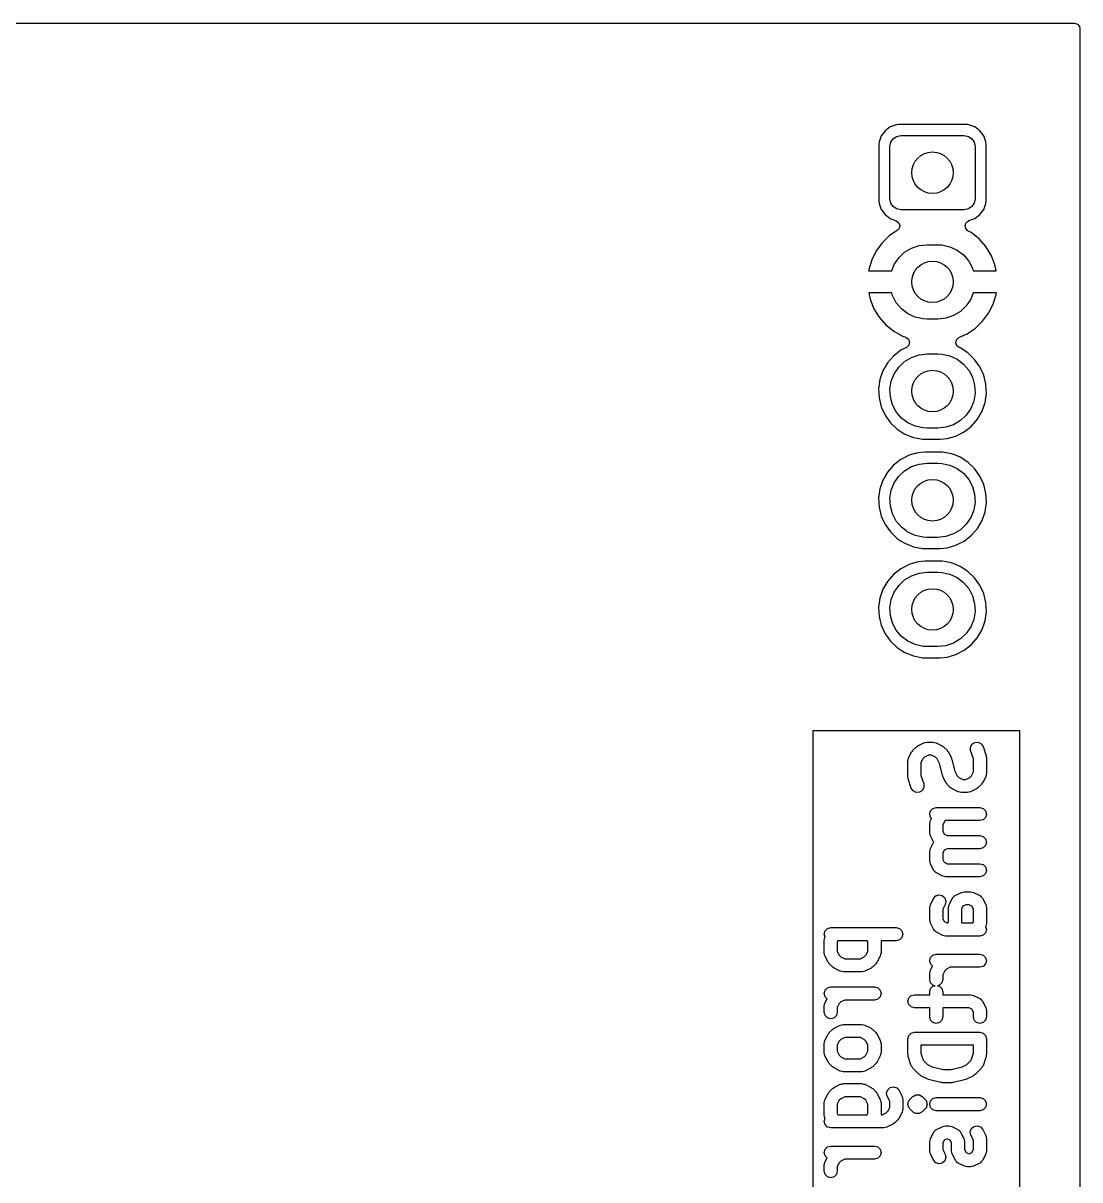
# Model space of a CAD drawing. Extents: x 69.8 to 127.7, y -88.2 to -35.9.
# Drawn here: x 103.47 to 127.66, y -62.42 to -35.94 of the extents above; entities that cross this region are included whole.
import ezdxf

# ---------------------------------------------------------------- set-up
doc = ezdxf.new("R2010")
doc.units = 0
doc.layers.add('BLACK', color=7, linetype='CONTINUOUS')

msp = doc.modelspace()

# ---------------------------------------------------------------- linework, layer by layer
at = {"layer": 'BLACK', "linetype": 'CONTINUOUS'}
for p, q in [((78.7849, -35.9355), (122.185, -35.9355)), ((122.185, -35.9355), (125.185, -35.9355)), ((125.185, -35.9355), (127.538, -35.9355)), ((127.538, -35.9355), (127.607, -35.9555)), ((127.607, -35.9555), (127.653, -36.0092)), ((127.653, -36.0092), (127.664, -36.0615)), ((127.664, -36.0615), (127.664, -75.9726)), ((123.205, -38.3996), (123.118, -38.5157)), ((123.321, -38.3127), (123.205, -38.3996)), ((123.457, -38.262), (123.321, -38.3127)), ((123.517, -38.2555), (123.457, -38.262)), ((123.457, -38.262), (123.457, -38.262)), ((125.063, -38.2555), (123.517, -38.2555)), ((123.517, -38.2555), (123.517, -38.2555)), ((125.093, -38.2587), (125.063, -38.2555)), ((125.123, -38.262), (125.093, -38.2587)), ((125.259, -38.3127), (125.123, -38.262)), ((125.123, -38.262), (125.123, -38.262)), ((125.123, -38.262), (125.123, -38.262)), ((125.375, -38.3996), (125.259, -38.3127)), ((125.259, -38.3127), (125.259, -38.3127)), ((125.259, -38.3127), (125.259, -38.3127)), ((125.462, -38.5157), (125.375, -38.3996)), ((123.067, -38.6517), (123.06, -38.7117)), ((123.118, -38.5157), (123.067, -38.6516)), ((123.067, -38.6516), (123.067, -38.6517)), ((123.315, -38.76), (123.334, -38.6643)), ((123.334, -38.6643), (123.388, -38.5832)), ((123.388, -38.5832), (123.469, -38.529)), ((123.469, -38.529), (123.565, -38.51)), ((123.565, -38.51), (125.015, -38.51)), ((125.015, -38.51), (125.111, -38.529)), ((125.111, -38.529), (125.192, -38.5832)), ((125.192, -38.5832), (125.246, -38.6643)), ((125.246, -38.6643), (125.265, -38.76)), ((125.513, -38.6517), (125.462, -38.5157)), ((125.519, -38.7117), (125.513, -38.6517)), ((123.06, -38.7117), (123.06, -40.0082)), ((123.315, -39.96), (123.315, -38.76)), ((125.265, -38.76), (125.265, -39.96)), ((125.519, -40.0083), (125.519, -38.7117)), ((123.334, -40.0557), (123.315, -39.96)), ((125.265, -39.96), (125.246, -40.0557)), ((123.06, -40.0082), (123.061, -40.0083)), ((123.061, -40.0083), (123.067, -40.0683)), ((123.067, -40.0683), (123.067, -40.0683)), ((123.067, -40.0683), (123.118, -40.2043)), ((123.118, -40.2043), (123.123, -40.2109)), ((123.123, -40.2109), (123.205, -40.3204)), ((123.388, -40.1368), (123.334, -40.0557)), ((123.469, -40.191), (123.388, -40.1368)), ((123.565, -40.21), (123.469, -40.191)), ((125.015, -40.21), (123.565, -40.21)), ((125.111, -40.191), (125.015, -40.21)), ((125.192, -40.1368), (125.111, -40.191)), ((125.246, -40.0557), (125.192, -40.1368)), ((125.375, -40.3204), (125.462, -40.2043)), ((125.462, -40.2043), (125.513, -40.0683)), ((125.513, -40.0683), (125.519, -40.0083)), ((123.205, -40.3204), (123.321, -40.4073)), ((123.321, -40.4073), (123.458, -40.4585)), ((123.458, -40.4585), (123.515, -40.501)), ((123.515, -40.501), (123.539, -40.5676)), ((125.037, -40.5676), (125.063, -40.5014)), ((125.063, -40.5014), (125.119, -40.4598)), ((125.119, -40.4598), (125.123, -40.458)), ((125.123, -40.458), (125.259, -40.4073)), ((125.123, -40.458), (125.123, -40.458)), ((125.259, -40.4073), (125.375, -40.3204)), ((123.484, -40.6809), (123.309, -40.7996)), ((123.524, -40.6369), (123.484, -40.6809)), ((123.539, -40.5676), (123.524, -40.6369)), ((125.052, -40.6372), (125.037, -40.5676)), ((125.101, -40.6878), (125.052, -40.6372)), ((125.178, -40.7308), (125.101, -40.6878)), ((125.358, -40.876), (125.178, -40.7308)), ((123.142, -40.9596), (123.004, -41.1454)), ((123.309, -40.7996), (123.142, -40.9596)), ((123.142, -40.9596), (123.142, -40.9596)), ((123.309, -40.7996), (123.309, -40.7996)), ((123.808, -41.0886), (123.982, -41.0299)), ((123.982, -41.0299), (124.165, -41.01)), ((124.165, -41.01), (124.415, -41.01)), ((124.415, -41.01), (124.507, -41.015)), ((124.507, -41.015), (124.686, -41.0545)), ((125.511, -41.0496), (125.358, -40.876)), ((125.358, -40.876), (125.358, -40.876)), ((125.632, -41.2464), (125.511, -41.0496)), ((123.004, -41.1454), (122.9, -41.3518)), ((123.414, -41.4619), (123.517, -41.3097)), ((123.517, -41.3097), (123.651, -41.1833)), ((123.651, -41.1833), (123.808, -41.0886)), ((124.686, -41.0545), (124.853, -41.1317)), ((124.853, -41.1317), (125, -41.2429)), ((125, -41.2429), (125.119, -41.383)), ((125.718, -41.4609), (125.632, -41.2464)), ((122.833, -41.5729), (122.828, -41.606)), ((122.9, -41.3518), (122.833, -41.5729)), ((123.357, -41.606), (123.414, -41.4619)), ((125.119, -41.383), (125.205, -41.5454)), ((125.205, -41.5454), (125.221, -41.606)), ((125.749, -41.606), (125.718, -41.4609)), ((122.828, -41.606), (123.357, -41.606)), ((125.221, -41.606), (125.749, -41.606)), ((122.831, -42.114), (122.862, -42.2591)), ((123.359, -42.114), (122.831, -42.114)), ((122.862, -42.2591), (122.948, -42.4736)), ((123.375, -42.1746), (123.359, -42.114)), ((123.461, -42.337), (123.375, -42.1746)), ((123.58, -42.4771), (123.461, -42.337)), ((125.166, -42.2581), (125.063, -42.4103)), ((125.223, -42.114), (125.166, -42.2581)), ((125.752, -42.114), (125.223, -42.114)), ((125.576, -42.5746), (125.68, -42.3682)), ((125.68, -42.3682), (125.747, -42.1471)), ((125.747, -42.1471), (125.752, -42.114)), ((122.948, -42.4736), (123.069, -42.6704)), ((123.727, -42.5883), (123.58, -42.4771)), ((123.894, -42.6655), (123.727, -42.5883)), ((124.772, -42.6314), (124.598, -42.6901)), ((124.929, -42.5367), (124.772, -42.6314)), ((125.063, -42.4103), (124.929, -42.5367)), ((125.438, -42.7604), (125.576, -42.5746)), ((123.069, -42.6704), (123.222, -42.844)), ((123.222, -42.844), (123.222, -42.844)), ((123.222, -42.844), (123.402, -42.9892)), ((124.073, -42.705), (123.894, -42.6655)), ((124.165, -42.71), (124.073, -42.705)), ((124.415, -42.71), (124.165, -42.71)), ((124.598, -42.6901), (124.415, -42.71)), ((125.271, -42.9204), (125.438, -42.7604)), ((125.438, -42.7604), (125.438, -42.7604)), ((123.402, -42.9892), (123.604, -43.1019)), ((123.604, -43.1019), (123.679, -43.1287)), ((123.679, -43.1287), (123.737, -43.1703)), ((123.737, -43.1703), (123.763, -43.2364)), ((124.839, -43.1848), (124.89, -43.1358)), ((124.89, -43.1358), (124.896, -43.133)), ((124.896, -43.133), (125.08, -43.0498)), ((125.08, -43.0498), (125.271, -42.9204)), ((125.08, -43.0498), (125.08, -43.0498)), ((125.271, -42.9204), (125.271, -42.9204)), ((123.565, -43.4266), (123.399, -43.557)), ((123.695, -43.3595), (123.565, -43.4266)), ((123.565, -43.4266), (123.565, -43.4266)), ((123.7, -43.3571), (123.695, -43.3595)), ((123.749, -43.306), (123.7, -43.3571)), ((123.763, -43.2364), (123.749, -43.306)), ((124.822, -43.2538), (124.839, -43.1848)), ((124.845, -43.3209), (124.822, -43.2538)), ((124.901, -43.3648), (124.845, -43.3209)), ((124.923, -43.3738), (124.901, -43.3648)), ((125.101, -43.4879), (124.923, -43.3738)), ((124.923, -43.3738), (124.923, -43.3738)), ((123.399, -43.557), (123.261, -43.7164)), ((123.399, -43.557), (123.399, -43.557)), ((123.517, -43.8097), (123.651, -43.6833)), ((123.651, -43.6833), (123.808, -43.5886)), ((123.808, -43.5886), (123.982, -43.5299)), ((123.982, -43.5299), (124.165, -43.51)), ((124.165, -43.51), (124.415, -43.51)), ((124.415, -43.51), (124.507, -43.515)), ((124.507, -43.515), (124.686, -43.5545)), ((124.686, -43.5545), (124.853, -43.6317)), ((124.853, -43.6317), (125, -43.7429)), ((125.254, -43.6334), (125.101, -43.4879)), ((125.101, -43.4879), (125.101, -43.4879)), ((125.101, -43.4879), (125.101, -43.4879)), ((125.376, -43.8052), (125.254, -43.6334)), ((123.156, -43.8991), (123.087, -44.0984)), ((123.261, -43.7164), (123.156, -43.8991)), ((123.156, -43.8991), (123.156, -43.8991)), ((123.261, -43.7164), (123.261, -43.7164)), ((123.346, -44.1326), (123.414, -43.9619)), ((123.414, -43.9619), (123.517, -43.8097)), ((125, -43.7429), (125.119, -43.883)), ((125.119, -43.883), (125.205, -44.0454)), ((125.464, -43.9971), (125.376, -43.8052)), ((123.087, -44.0984), (123.057, -44.3072)), ((123.087, -44.0984), (123.087, -44.0984)), ((123.316, -44.314), (123.346, -44.1326)), ((125.205, -44.0454), (125.254, -44.2225)), ((125.254, -44.2225), (125.264, -44.406)), ((125.513, -44.2021), (125.464, -43.9971)), ((125.523, -44.4128), (125.513, -44.2021)), ((123.057, -44.3072), (123.067, -44.5179)), ((123.326, -44.4975), (123.316, -44.314)), ((125.264, -44.406), (125.234, -44.5874)), ((125.493, -44.6216), (125.523, -44.4128)), ((123.067, -44.5179), (123.067, -44.5179)), ((123.067, -44.5179), (123.116, -44.7229)), ((123.116, -44.7229), (123.116, -44.7229)), ((123.116, -44.7229), (123.116, -44.7229)), ((123.116, -44.7229), (123.204, -44.9148)), ((123.375, -44.6746), (123.326, -44.4975)), ((123.461, -44.837), (123.375, -44.6746)), ((125.166, -44.7581), (125.063, -44.9103)), ((125.234, -44.5874), (125.166, -44.7581)), ((125.424, -44.8209), (125.493, -44.6216)), ((123.204, -44.9148), (123.326, -45.0866)), ((123.58, -44.9771), (123.461, -44.837)), ((123.727, -45.0883), (123.58, -44.9771)), ((125.063, -44.9103), (124.929, -45.0367)), ((125.181, -45.163), (125.319, -45.0036)), ((125.319, -45.0036), (125.424, -44.8209)), ((123.326, -45.0866), (123.479, -45.2321)), ((123.479, -45.2321), (123.479, -45.2321)), ((123.479, -45.2321), (123.479, -45.2321)), ((123.479, -45.2321), (123.574, -45.2934)), ((123.894, -45.1655), (123.727, -45.0883)), ((124.073, -45.205), (123.894, -45.1655)), ((124.165, -45.21), (124.073, -45.205)), ((124.415, -45.21), (124.165, -45.21)), ((124.598, -45.1901), (124.415, -45.21)), ((124.772, -45.1314), (124.598, -45.1901)), ((124.929, -45.0367), (124.772, -45.1314)), ((125.015, -45.2934), (125.181, -45.163)), ((123.574, -45.2934), (123.657, -45.3462)), ((123.657, -45.3462), (123.852, -45.4246)), ((123.852, -45.4246), (124.06, -45.4645)), ((124.06, -45.4645), (124.06, -45.4645)), ((124.06, -45.4645), (124.468, -45.4645)), ((124.468, -45.4645), (124.625, -45.4495)), ((124.468, -45.4645), (124.468, -45.4645)), ((124.625, -45.4495), (124.827, -45.39)), ((124.625, -45.4495), (124.625, -45.4495)), ((124.625, -45.4495), (124.625, -45.4495)), ((124.827, -45.39), (125.015, -45.2934)), ((123.955, -45.7705), (123.753, -45.83)), ((124.112, -45.7555), (123.955, -45.7705)), ((123.955, -45.7705), (123.955, -45.7705)), ((124.52, -45.7555), (124.112, -45.7555)), ((124.112, -45.7555), (124.112, -45.7555)), ((124.728, -45.7954), (124.52, -45.7555)), ((124.52, -45.7555), (124.52, -45.7555)), ((124.814, -45.83), (124.728, -45.7954)), ((124.728, -45.7954), (124.728, -45.7954)), ((124.728, -45.7954), (124.728, -45.7954)), ((123.399, -46.057), (123.261, -46.2164)), ((123.565, -45.9266), (123.399, -46.057)), ((123.399, -46.057), (123.399, -46.057)), ((123.753, -45.83), (123.565, -45.9266)), ((123.565, -45.9266), (123.565, -45.9266)), ((123.808, -46.0886), (123.982, -46.0299)), ((123.982, -46.0299), (124.165, -46.01)), ((124.165, -46.01), (124.415, -46.01)), ((124.415, -46.01), (124.507, -46.015)), ((124.507, -46.015), (124.686, -46.0545)), ((124.686, -46.0545), (124.853, -46.1317)), ((124.923, -45.8738), (124.814, -45.83)), ((125.101, -45.9879), (124.923, -45.8738)), ((125.254, -46.1334), (125.101, -45.9879)), ((125.101, -45.9879), (125.101, -45.9879)), ((125.101, -45.9879), (125.101, -45.9879)), ((123.261, -46.2164), (123.156, -46.3991)), ((123.261, -46.2164), (123.261, -46.2164)), ((123.414, -46.4619), (123.517, -46.3097)), ((123.517, -46.3097), (123.651, -46.1833)), ((123.651, -46.1833), (123.808, -46.0886)), ((124.853, -46.1317), (125, -46.2429)), ((125, -46.2429), (125.119, -46.383)), ((125.376, -46.3052), (125.254, -46.1334)), ((125.464, -46.4971), (125.376, -46.3052)), ((123.087, -46.5984), (123.057, -46.8072)), ((123.156, -46.3991), (123.087, -46.5984)), ((123.087, -46.5984), (123.087, -46.5984)), ((123.156, -46.3991), (123.156, -46.3991)), ((123.346, -46.6326), (123.414, -46.4619)), ((125.119, -46.383), (125.205, -46.5454)), ((125.205, -46.5454), (125.254, -46.7225)), ((125.513, -46.7021), (125.464, -46.4971)), ((123.057, -46.8072), (123.067, -47.0179)), ((123.316, -46.814), (123.346, -46.6326)), ((123.326, -46.9975), (123.316, -46.814)), ((125.254, -46.7225), (125.264, -46.906)), ((125.523, -46.9128), (125.513, -46.7021)), ((123.067, -47.0179), (123.067, -47.0179)), ((123.067, -47.0179), (123.116, -47.2229)), ((123.375, -47.1746), (123.326, -46.9975)), ((125.234, -47.0874), (125.166, -47.2581)), ((125.264, -46.906), (125.234, -47.0874)), ((125.424, -47.3209), (125.493, -47.1216)), ((125.493, -47.1216), (125.523, -46.9128)), ((123.116, -47.2229), (123.116, -47.2229)), ((123.116, -47.2229), (123.116, -47.2229)), ((123.116, -47.2229), (123.204, -47.4148)), ((123.461, -47.337), (123.375, -47.1746)), ((123.58, -47.4771), (123.461, -47.337)), ((125.166, -47.2581), (125.063, -47.4103)), ((125.319, -47.5036), (125.424, -47.3209)), ((123.204, -47.4148), (123.326, -47.5866)), ((123.326, -47.5866), (123.479, -47.7321)), ((123.727, -47.5883), (123.58, -47.4771)), ((123.894, -47.6655), (123.727, -47.5883)), ((124.073, -47.705), (123.894, -47.6655)), ((124.772, -47.6314), (124.598, -47.6901)), ((124.929, -47.5367), (124.772, -47.6314)), ((125.063, -47.4103), (124.929, -47.5367)), ((125.015, -47.7934), (125.181, -47.663)), ((125.181, -47.663), (125.319, -47.5036)), ((123.479, -47.7321), (123.479, -47.7321)), ((123.479, -47.7321), (123.479, -47.7321)), ((123.479, -47.7321), (123.574, -47.7934)), ((123.574, -47.7934), (123.657, -47.8462)), ((123.657, -47.8462), (123.852, -47.9246)), ((123.852, -47.9246), (124.06, -47.9645)), ((124.165, -47.71), (124.073, -47.705)), ((124.415, -47.71), (124.165, -47.71)), ((124.598, -47.6901), (124.415, -47.71)), ((124.625, -47.9495), (124.827, -47.89)), ((124.827, -47.89), (125.015, -47.7934)), ((124.06, -47.9645), (124.06, -47.9645)), ((124.06, -47.9645), (124.468, -47.9645)), ((124.468, -47.9645), (124.625, -47.9495)), ((124.468, -47.9645), (124.468, -47.9645)), ((124.625, -47.9495), (124.625, -47.9495)), ((124.625, -47.9495), (124.625, -47.9495)), ((123.565, -48.4266), (123.399, -48.557)), ((123.753, -48.33), (123.565, -48.4266)), ((123.565, -48.4266), (123.565, -48.4266)), ((123.955, -48.2705), (123.753, -48.33)), ((124.112, -48.2555), (123.955, -48.2705)), ((123.955, -48.2705), (123.955, -48.2705)), ((124.52, -48.2555), (124.112, -48.2555)), ((124.112, -48.2555), (124.112, -48.2555)), ((124.728, -48.2954), (124.52, -48.2555)), ((124.52, -48.2555), (124.52, -48.2555)), ((124.814, -48.33), (124.728, -48.2954)), ((124.728, -48.2954), (124.728, -48.2954)), ((124.728, -48.2954), (124.728, -48.2954)), ((124.923, -48.3738), (124.814, -48.33)), ((125.101, -48.4879), (124.923, -48.3738)), ((123.261, -48.7164), (123.156, -48.8991)), ((123.399, -48.557), (123.261, -48.7164)), ((123.261, -48.7164), (123.261, -48.7164)), ((123.399, -48.557), (123.399, -48.557)), ((123.517, -48.8097), (123.651, -48.6833)), ((123.651, -48.6833), (123.808, -48.5886)), ((123.808, -48.5886), (123.982, -48.5299)), ((123.982, -48.5299), (124.165, -48.51)), ((124.165, -48.51), (124.415, -48.51)), ((124.415, -48.51), (124.507, -48.515)), ((124.507, -48.515), (124.686, -48.5545)), ((124.686, -48.5545), (124.853, -48.6317)), ((124.853, -48.6317), (125, -48.7429)), ((125.254, -48.6334), (125.101, -48.4879)), ((125.101, -48.4879), (125.101, -48.4879)), ((125.101, -48.4879), (125.101, -48.4879)), ((125.376, -48.8052), (125.254, -48.6334)), ((123.156, -48.8991), (123.087, -49.0984)), ((123.156, -48.8991), (123.156, -48.8991)), ((123.346, -49.1326), (123.414, -48.9619)), ((123.414, -48.9619), (123.517, -48.8097)), ((125, -48.7429), (125.119, -48.883)), ((125.119, -48.883), (125.205, -49.0454)), ((125.464, -48.9971), (125.376, -48.8052)), ((125.513, -49.2021), (125.464, -48.9971)), ((123.087, -49.0984), (123.057, -49.3072)), ((123.087, -49.0984), (123.087, -49.0984)), ((123.316, -49.314), (123.346, -49.1326)), ((125.205, -49.0454), (125.254, -49.2225)), ((125.254, -49.2225), (125.264, -49.406)), ((125.523, -49.4128), (125.513, -49.2021)), ((123.057, -49.3072), (123.067, -49.5179)), ((123.067, -49.5179), (123.067, -49.5179)), ((123.067, -49.5179), (123.116, -49.7229)), ((123.326, -49.4975), (123.316, -49.314)), ((123.375, -49.6746), (123.326, -49.4975)), ((125.264, -49.406), (125.234, -49.5874)), ((125.493, -49.6216), (125.523, -49.4128)), ((123.116, -49.7229), (123.116, -49.7229)), ((123.116, -49.7229), (123.116, -49.7229)), ((123.116, -49.7229), (123.204, -49.9148)), ((123.461, -49.837), (123.375, -49.6746)), ((125.166, -49.7581), (125.063, -49.9103)), ((125.234, -49.5874), (125.166, -49.7581)), ((125.424, -49.8209), (125.493, -49.6216)), ((123.204, -49.9148), (123.326, -50.0866)), ((123.58, -49.9771), (123.461, -49.837)), ((123.727, -50.0883), (123.58, -49.9771)), ((124.929, -50.0367), (124.772, -50.1314)), ((125.063, -49.9103), (124.929, -50.0367)), ((125.181, -50.163), (125.319, -50.0036)), ((125.319, -50.0036), (125.424, -49.8209)), ((123.326, -50.0866), (123.479, -50.2321)), ((123.479, -50.2321), (123.479, -50.2321)), ((123.479, -50.2321), (123.479, -50.2321)), ((123.479, -50.2321), (123.574, -50.2934)), ((123.574, -50.2934), (123.657, -50.3462)), ((123.894, -50.1655), (123.727, -50.0883)), ((124.073, -50.205), (123.894, -50.1655)), ((124.165, -50.21), (124.073, -50.205)), ((124.415, -50.21), (124.165, -50.21)), ((124.598, -50.1901), (124.415, -50.21)), ((124.772, -50.1314), (124.598, -50.1901)), ((124.827, -50.39), (125.015, -50.2934)), ((125.015, -50.2934), (125.181, -50.163)), ((123.657, -50.3462), (123.852, -50.4246)), ((123.852, -50.4246), (124.06, -50.4645)), ((124.06, -50.4645), (124.06, -50.4645)), ((124.06, -50.4645), (124.468, -50.4645)), ((124.468, -50.4645), (124.625, -50.4495)), ((124.468, -50.4645), (124.468, -50.4645)), ((124.625, -50.4495), (124.827, -50.39)), ((124.625, -50.4495), (124.625, -50.4495)), ((124.625, -50.4495), (124.625, -50.4495)), ((126.286, -52.1362), (121.551, -52.1362)), ((121.551, -52.1362), (121.551, -72.8838)), ((126.286, -72.8838), (126.286, -52.1362)), ((123.952, -52.483), (124.094, -52.4116)), ((124.094, -52.4116), (124.128, -52.4046)), ((124.128, -52.4046), (124.162, -52.3957)), ((124.162, -52.3957), (124.304, -52.3957)), ((124.304, -52.3957), (124.338, -52.4046)), ((124.338, -52.4046), (124.371, -52.4116)), ((124.371, -52.4116), (124.514, -52.483)), ((125.192, -52.4462), (125.257, -52.4034)), ((125.257, -52.4034), (125.334, -52.3988)), ((125.334, -52.3988), (125.404, -52.4335)), ((125.404, -52.4335), (125.447, -52.4983)), ((123.742, -52.7643), (123.813, -52.6215)), ((123.813, -52.6215), (123.829, -52.6034)), ((123.829, -52.6034), (123.841, -52.5825)), ((123.841, -52.5825), (123.913, -52.5111)), ((123.913, -52.5111), (123.934, -52.499)), ((123.934, -52.499), (123.952, -52.483)), ((124.197, -52.6957), (124.108, -52.7404)), ((124.269, -52.6957), (124.197, -52.6957)), ((124.358, -52.7404), (124.269, -52.6957)), ((124.514, -52.483), (124.532, -52.499)), ((124.532, -52.499), (124.553, -52.5111)), ((124.553, -52.5111), (124.625, -52.5825)), ((124.625, -52.5825), (124.637, -52.6034)), ((124.637, -52.6034), (124.653, -52.6215)), ((124.653, -52.6215), (124.724, -52.7643)), ((125.157, -52.5156), (125.192, -52.4462)), ((125.162, -52.5931), (125.157, -52.5156)), ((125.226, -52.7843), (125.162, -52.5931)), ((125.447, -52.4983), (125.518, -52.7126)), ((123.726, -52.8314), (123.735, -52.7981)), ((123.726, -53.1886), (123.726, -52.8314)), ((123.735, -52.7981), (123.742, -52.7643)), ((124.071, -52.7774), (124.026, -52.8668)), ((124.026, -52.8668), (124.026, -53.1642)), ((124.108, -52.7404), (124.071, -52.7774)), ((124.395, -52.7774), (124.358, -52.7404)), ((124.449, -52.8838), (124.395, -52.7774)), ((124.516, -53.1535), (124.449, -52.8838)), ((124.724, -52.7643), (124.728, -52.7806)), ((124.728, -52.7806), (124.736, -52.795)), ((124.736, -52.795), (124.803, -53.0648)), ((125.226, -53.0817), (125.226, -52.7843)), ((125.518, -52.7126), (125.52, -52.7367)), ((125.52, -52.7367), (125.526, -52.76)), ((125.526, -52.76), (125.526, -53.1171)), ((123.732, -53.2119), (123.726, -53.1886)), ((123.734, -53.236), (123.732, -53.2119)), ((124.026, -53.1642), (124.09, -53.3554)), ((124.524, -53.168), (124.516, -53.1535)), ((124.527, -53.1842), (124.524, -53.168)), ((124.599, -53.3271), (124.527, -53.1842)), ((124.803, -53.0648), (124.856, -53.1711)), ((124.856, -53.1711), (124.893, -53.2081)), ((124.893, -53.2081), (124.983, -53.2529)), ((125.055, -53.2529), (125.144, -53.2081)), ((125.144, -53.2081), (125.181, -53.1711)), ((125.181, -53.1711), (125.226, -53.0817)), ((125.51, -53.1842), (125.439, -53.3271)), ((125.517, -53.1504), (125.51, -53.1842)), ((125.526, -53.1171), (125.517, -53.1504)), ((123.805, -53.4503), (123.734, -53.236)), ((123.848, -53.5151), (123.805, -53.4503)), ((124.094, -53.4329), (124.059, -53.5024)), ((124.09, -53.3554), (124.094, -53.4329)), ((124.615, -53.3452), (124.599, -53.3271)), ((124.627, -53.3661), (124.615, -53.3452)), ((124.698, -53.4375), (124.627, -53.3661)), ((124.719, -53.4496), (124.698, -53.4375)), ((124.737, -53.4656), (124.719, -53.4496)), ((124.88, -53.537), (124.737, -53.4656)), ((124.983, -53.2529), (125.055, -53.2529)), ((125.3, -53.4656), (125.157, -53.537)), ((125.318, -53.4496), (125.3, -53.4656)), ((125.339, -53.4375), (125.318, -53.4496)), ((125.41, -53.3661), (125.339, -53.4375)), ((125.423, -53.3451), (125.41, -53.3661)), ((125.439, -53.3271), (125.423, -53.3451)), ((123.917, -53.5498), (123.848, -53.5151)), ((123.995, -53.5452), (123.917, -53.5498)), ((124.059, -53.5024), (123.995, -53.5452)), ((124.914, -53.5439), (124.88, -53.537)), ((124.947, -53.5529), (124.914, -53.5439)), ((125.09, -53.5529), (124.947, -53.5529)), ((125.123, -53.5439), (125.09, -53.5529)), ((125.157, -53.537), (125.123, -53.5439)), ((124.226, -54.0457), (124.246, -53.9707)), ((124.246, -53.9707), (124.301, -53.9158)), ((124.301, -53.9158), (124.376, -53.8957)), ((124.376, -53.8957), (125.376, -53.8957)), ((125.376, -53.8957), (125.451, -53.9158)), ((125.451, -53.9158), (125.506, -53.9707)), ((125.506, -53.9707), (125.526, -54.0457)), ((124.246, -54.1207), (124.226, -54.0457)), ((124.226, -54.26), (124.235, -54.2267)), ((124.226, -54.4743), (124.226, -54.26)), ((124.235, -54.2267), (124.242, -54.1929)), ((124.242, -54.1929), (124.267, -54.1419)), ((124.267, -54.1419), (124.246, -54.1207)), ((124.571, -54.206), (124.526, -54.2954)), ((124.581, -54.1957), (124.571, -54.206)), ((125.376, -54.1957), (124.581, -54.1957)), ((125.451, -54.1756), (125.376, -54.1957)), ((125.506, -54.1207), (125.451, -54.1756)), ((125.526, -54.0457), (125.506, -54.1207)), ((124.235, -54.5076), (124.226, -54.4743)), ((124.242, -54.5414), (124.235, -54.5076)), ((124.313, -54.6842), (124.242, -54.5414)), ((124.526, -54.2954), (124.526, -54.4389)), ((124.526, -54.4389), (124.559, -54.5053)), ((124.559, -54.5053), (124.626, -54.5386)), ((124.626, -54.5386), (125.376, -54.5386)), ((125.376, -54.5386), (125.451, -54.5587)), ((125.451, -54.5587), (125.506, -54.6136)), ((124.242, -54.8358), (124.313, -54.6929)), ((124.317, -54.6886), (124.313, -54.6842)), ((124.313, -54.6929), (124.317, -54.6886)), ((125.451, -54.8185), (125.376, -54.8386)), ((125.506, -54.7636), (125.451, -54.8185)), ((125.506, -54.6136), (125.526, -54.6886)), ((125.526, -54.6886), (125.506, -54.7636)), ((124.226, -54.9029), (124.235, -54.8696)), ((124.226, -55.1171), (124.226, -54.9029)), ((124.235, -54.8696), (124.242, -54.8358)), ((124.559, -54.8718), (124.526, -54.9383)), ((124.526, -54.9383), (124.526, -55.0817)), ((124.526, -55.0817), (124.559, -55.1482)), ((124.626, -54.8386), (124.559, -54.8718)), ((125.376, -54.8386), (124.626, -54.8386)), ((124.235, -55.1504), (124.226, -55.1171)), ((124.242, -55.1842), (124.235, -55.1504)), ((124.313, -55.3271), (124.242, -55.1842)), ((124.319, -55.3339), (124.313, -55.3271)), ((124.322, -55.3426), (124.319, -55.3339)), ((124.345, -55.3626), (124.322, -55.3426)), ((124.559, -55.1482), (124.626, -55.1814)), ((124.626, -55.1814), (125.376, -55.1814)), ((125.376, -55.1814), (125.451, -55.2015)), ((125.451, -55.2015), (125.506, -55.2564)), ((125.506, -55.2564), (125.526, -55.3314)), ((125.526, -55.3314), (125.506, -55.4064)), ((124.365, -55.3852), (124.345, -55.3626)), ((124.373, -55.3881), (124.365, -55.3852)), ((124.38, -55.3942), (124.373, -55.3881)), ((124.523, -55.4656), (124.38, -55.3942)), ((124.557, -55.4725), (124.523, -55.4656)), ((124.59, -55.4814), (124.557, -55.4725)), ((125.376, -55.4814), (124.59, -55.4814)), ((125.451, -55.4613), (125.376, -55.4814)), ((125.506, -55.4064), (125.451, -55.4613)), ((124.809, -55.9115), (124.952, -55.8401)), ((124.952, -55.8401), (124.985, -55.8332)), ((124.985, -55.8332), (125.019, -55.8243)), ((125.019, -55.8243), (125.162, -55.8243)), ((125.162, -55.8243), (125.195, -55.8332)), ((125.195, -55.8332), (125.229, -55.8401)), ((125.229, -55.8401), (125.371, -55.9115)), ((124.235, -56.1553), (124.242, -56.1215)), ((124.242, -56.1215), (124.313, -55.9786)), ((124.313, -55.9786), (124.365, -55.9205)), ((124.365, -55.9205), (124.438, -55.896)), ((124.438, -55.896), (124.514, -55.9115)), ((124.514, -55.9115), (124.572, -55.9631)), ((124.581, -56.1128), (124.526, -56.224)), ((124.572, -55.9631), (124.597, -56.0367)), ((124.597, -56.0367), (124.581, -56.1128)), ((124.663, -56.1553), (124.67, -56.1215)), ((124.67, -56.1215), (124.742, -55.9786)), ((124.742, -55.9786), (124.748, -55.9718)), ((124.748, -55.9718), (124.751, -55.9631)), ((124.751, -55.9631), (124.773, -55.9431)), ((124.773, -55.9431), (124.793, -55.9205)), ((124.793, -55.9205), (124.802, -55.9176)), ((124.802, -55.9176), (124.809, -55.9115)), ((125.054, -56.1243), (124.988, -56.1575)), ((125.126, -56.1243), (125.054, -56.1243)), ((125.193, -56.1575), (125.126, -56.1243)), ((125.371, -55.9115), (125.378, -55.9176)), ((125.378, -55.9176), (125.387, -55.9205)), ((125.387, -55.9205), (125.407, -55.9431)), ((125.407, -55.9431), (125.43, -55.9631)), ((125.43, -55.9631), (125.432, -55.9718)), ((125.432, -55.9718), (125.439, -55.9786)), ((125.439, -55.9786), (125.51, -56.1215)), ((125.51, -56.1215), (125.517, -56.1553)), ((124.226, -56.1886), (124.235, -56.1553)), ((124.226, -56.4743), (124.226, -56.1886)), ((124.526, -56.224), (124.526, -56.4389)), ((124.654, -56.1886), (124.663, -56.1553)), ((124.654, -56.5103), (124.654, -56.1886)), ((124.988, -56.1575), (124.954, -56.224)), ((124.954, -56.224), (124.954, -56.5386)), ((125.226, -56.224), (125.193, -56.1575)), ((125.226, -56.5103), (125.226, -56.224)), ((125.517, -56.1553), (125.526, -56.1886)), ((125.526, -56.1886), (125.526, -56.5457)), ((121.831, -56.7207), (121.886, -56.6658)), ((121.886, -56.6658), (121.961, -56.6457)), ((121.961, -56.6457), (123.461, -56.6457)), ((123.461, -56.6457), (123.536, -56.6658)), ((123.536, -56.6658), (123.591, -56.7207)), ((124.235, -56.5076), (124.226, -56.4743)), ((124.242, -56.5414), (124.235, -56.5076)), ((124.313, -56.6842), (124.242, -56.5414)), ((124.526, -56.4389), (124.559, -56.5053)), ((124.559, -56.5053), (124.626, -56.5386)), ((124.626, -56.5386), (124.64, -56.5386)), ((124.64, -56.5386), (124.654, -56.5103)), ((124.954, -56.5386), (125.212, -56.5386)), ((125.212, -56.5386), (125.226, -56.5103)), ((125.51, -56.6128), (125.507, -56.6186)), ((125.507, -56.6186), (125.526, -56.6886)), ((125.517, -56.579), (125.51, -56.6128)), ((125.526, -56.5457), (125.517, -56.579)), ((121.811, -56.7957), (121.831, -56.7207)), ((121.83, -56.8657), (121.811, -56.7957)), ((121.811, -56.9386), (121.82, -56.9053)), ((121.811, -57.2243), (121.811, -56.9386)), ((121.82, -56.9053), (121.827, -56.8715)), ((121.827, -56.8715), (121.83, -56.8657)), ((123.536, -56.9256), (123.461, -56.9457)), ((123.591, -56.8707), (123.536, -56.9256)), ((123.591, -56.7207), (123.611, -56.7957)), ((123.611, -56.7957), (123.591, -56.8707)), ((124.319, -56.6911), (124.313, -56.6842)), ((124.322, -56.6998), (124.319, -56.6911)), ((124.345, -56.7198), (124.322, -56.6998)), ((124.365, -56.7423), (124.345, -56.7198)), ((124.373, -56.7452), (124.365, -56.7423)), ((124.38, -56.7513), (124.373, -56.7452)), ((124.523, -56.8227), (124.38, -56.7513)), ((124.557, -56.8296), (124.523, -56.8227)), ((124.59, -56.8386), (124.557, -56.8296)), ((125.376, -56.8386), (124.59, -56.8386)), ((125.451, -56.8185), (125.376, -56.8386)), ((125.506, -56.7636), (125.451, -56.8185)), ((125.526, -56.6886), (125.506, -56.7636)), ((122.125, -56.9457), (122.111, -56.974)), ((122.111, -56.974), (122.111, -57.1889)), ((122.111, -57.1889), (122.156, -57.2783)), ((122.797, -56.9457), (122.125, -56.9457)), ((122.766, -57.2783), (122.811, -57.1889)), ((122.811, -56.974), (122.797, -56.9457)), ((122.811, -57.1889), (122.811, -56.974)), ((123.461, -56.9457), (123.111, -56.9457)), ((123.111, -56.9457), (123.111, -57.2243)), ((121.82, -57.2576), (121.811, -57.2243)), ((121.827, -57.2914), (121.82, -57.2576)), ((121.898, -57.4342), (121.827, -57.2914)), ((121.914, -57.4523), (121.898, -57.4342)), ((121.926, -57.4732), (121.914, -57.4523)), ((122.156, -57.2783), (122.193, -57.3153)), ((122.193, -57.3153), (122.282, -57.36)), ((122.282, -57.36), (122.64, -57.36)), ((122.64, -57.36), (122.729, -57.3153)), ((122.729, -57.3153), (122.766, -57.2783)), ((123.008, -57.4523), (122.995, -57.4732)), ((123.024, -57.4342), (123.008, -57.4523)), ((123.095, -57.2914), (123.024, -57.4342)), ((123.102, -57.2576), (123.095, -57.2914)), ((123.111, -57.2243), (123.102, -57.2576)), ((124.226, -57.4029), (124.246, -57.3279)), ((124.246, -57.4779), (124.226, -57.4029)), ((124.246, -57.3279), (124.301, -57.273)), ((124.301, -57.273), (124.376, -57.2529)), ((124.376, -57.2529), (125.376, -57.2529)), ((125.376, -57.2529), (125.451, -57.273)), ((125.451, -57.273), (125.506, -57.3279)), ((125.506, -57.3279), (125.526, -57.4029)), ((125.526, -57.4029), (125.506, -57.4779)), ((121.998, -57.5446), (121.926, -57.4732)), ((122.019, -57.5567), (121.998, -57.5446)), ((122.037, -57.5727), (122.019, -57.5567)), ((122.179, -57.6442), (122.037, -57.5727)), ((122.213, -57.6511), (122.179, -57.6442)), ((122.247, -57.66), (122.213, -57.6511)), ((122.675, -57.66), (122.247, -57.66)), ((122.708, -57.6511), (122.675, -57.66)), ((122.742, -57.6442), (122.708, -57.6511)), ((122.885, -57.5727), (122.742, -57.6442)), ((122.903, -57.5567), (122.885, -57.5727)), ((122.924, -57.5446), (122.903, -57.5567)), ((122.995, -57.4732), (122.924, -57.5446)), ((124.226, -57.6886), (124.235, -57.6553)), ((124.226, -57.8314), (124.226, -57.6886)), ((124.235, -57.6553), (124.242, -57.6215)), ((124.242, -57.6215), (124.291, -57.5229)), ((124.291, -57.5229), (124.246, -57.4779)), ((124.571, -57.6346), (124.526, -57.724)), ((124.526, -57.724), (124.526, -57.8314)), ((124.608, -57.5976), (124.571, -57.6346)), ((124.697, -57.5529), (124.608, -57.5976)), ((125.376, -57.5529), (124.697, -57.5529)), ((125.451, -57.5328), (125.376, -57.5529)), ((125.506, -57.4779), (125.451, -57.5328)), ((124.246, -57.9064), (124.226, -57.8314)), ((124.301, -57.9613), (124.246, -57.9064)), ((124.246, -58.0421), (124.301, -57.9872)), ((124.349, -57.9743), (124.301, -57.9613)), ((124.301, -57.9872), (124.349, -57.9743)), ((124.451, -57.9613), (124.402, -57.9743)), ((124.402, -57.9743), (124.451, -57.9872)), ((124.506, -57.9064), (124.451, -57.9613)), ((124.451, -57.9872), (124.506, -58.0421)), ((124.526, -57.8314), (124.506, -57.9064)), ((121.811, -58.1529), (121.831, -58.0779)), ((121.831, -58.2279), (121.811, -58.1529)), ((121.831, -58.0779), (121.886, -58.023)), ((121.876, -58.2729), (121.831, -58.2279)), ((121.886, -58.023), (121.961, -58.0029)), ((121.961, -58.0029), (122.961, -58.0029)), ((122.961, -58.0029), (123.036, -58.023)), ((123.036, -58.023), (123.091, -58.0779)), ((123.091, -58.2279), (123.036, -58.2828)), ((123.091, -58.0779), (123.111, -58.1529)), ((123.111, -58.1529), (123.091, -58.2279)), ((123.726, -58.3314), (123.746, -58.2564)), ((123.746, -58.2564), (123.801, -58.2015)), ((123.801, -58.2015), (123.876, -58.1814)), ((123.876, -58.1814), (124.226, -58.1814)), ((124.226, -58.1171), (124.246, -58.0421)), ((124.226, -58.1814), (124.226, -58.1171)), ((124.506, -58.0421), (124.526, -58.1171)), ((124.526, -58.1171), (124.526, -58.1814)), ((124.526, -58.1814), (125.162, -58.1814)), ((125.162, -58.1814), (125.195, -58.1904)), ((125.195, -58.1904), (125.229, -58.1973)), ((125.229, -58.1973), (125.371, -58.2687)), ((121.811, -58.4386), (121.82, -58.4053)), ((121.811, -58.5814), (121.811, -58.4386)), ((121.82, -58.4053), (121.827, -58.3715)), ((121.827, -58.3715), (121.876, -58.2729)), ((122.156, -58.3846), (122.111, -58.474)), ((122.111, -58.474), (122.111, -58.5814)), ((122.193, -58.3476), (122.156, -58.3846)), ((122.282, -58.3029), (122.193, -58.3476)), ((122.961, -58.3029), (122.282, -58.3029)), ((123.036, -58.2828), (122.961, -58.3029)), ((123.746, -58.4064), (123.726, -58.3314)), ((123.801, -58.4613), (123.746, -58.4064)), ((123.876, -58.4814), (123.801, -58.4613)), ((124.226, -58.4814), (123.876, -58.4814)), ((124.226, -58.6886), (124.226, -58.4814)), ((125.126, -58.4814), (124.526, -58.4814)), ((124.526, -58.4814), (124.526, -58.6886)), ((125.193, -58.5147), (125.126, -58.4814)), ((125.226, -58.5811), (125.193, -58.5147)), ((125.371, -58.2687), (125.378, -58.2748)), ((125.378, -58.2748), (125.387, -58.2777)), ((125.387, -58.2777), (125.407, -58.3002)), ((125.407, -58.3002), (125.43, -58.3202)), ((125.43, -58.3202), (125.432, -58.3289)), ((125.432, -58.3289), (125.439, -58.3358)), ((125.439, -58.3358), (125.51, -58.4786)), ((125.51, -58.4786), (125.517, -58.5124)), ((125.517, -58.5124), (125.526, -58.5457)), ((121.831, -58.6564), (121.811, -58.5814)), ((121.886, -58.7113), (121.831, -58.6564)), ((121.961, -58.7314), (121.886, -58.7113)), ((122.036, -58.7113), (121.961, -58.7314)), ((122.091, -58.6564), (122.036, -58.7113)), ((122.111, -58.5814), (122.091, -58.6564)), ((124.246, -58.7636), (124.226, -58.6886)), ((124.301, -58.8185), (124.246, -58.7636)), ((124.506, -58.7636), (124.451, -58.8185)), ((124.526, -58.6886), (124.506, -58.7636)), ((125.226, -58.6886), (125.226, -58.5811)), ((125.246, -58.7636), (125.226, -58.6886)), ((125.301, -58.8185), (125.246, -58.7636)), ((125.506, -58.7636), (125.451, -58.8185)), ((125.526, -58.6886), (125.506, -58.7636)), ((125.526, -58.5457), (125.526, -58.6886)), ((121.914, -59.0677), (121.926, -59.0468)), ((121.926, -59.0468), (121.998, -58.9754)), ((121.998, -58.9754), (122.019, -58.9633)), ((122.019, -58.9633), (122.037, -58.9473)), ((122.037, -58.9473), (122.179, -58.8758)), ((122.179, -58.8758), (122.213, -58.8689)), ((122.213, -58.8689), (122.247, -58.86)), ((122.247, -58.86), (122.675, -58.86)), ((122.675, -58.86), (122.708, -58.8689)), ((122.708, -58.8689), (122.742, -58.8758)), ((122.742, -58.8758), (122.885, -58.9473)), ((122.885, -58.9473), (122.903, -58.9633)), ((122.903, -58.9633), (122.924, -58.9754)), ((122.924, -58.9754), (122.995, -59.0468)), ((122.995, -59.0468), (123.008, -59.0677)), ((123.746, -59.1136), (123.801, -59.0587)), ((123.801, -59.0587), (123.876, -59.0386)), ((123.876, -59.0386), (125.376, -59.0386)), ((124.376, -58.8386), (124.301, -58.8185)), ((124.451, -58.8185), (124.376, -58.8386)), ((125.376, -58.8386), (125.301, -58.8185)), ((125.451, -58.8185), (125.376, -58.8386)), ((125.376, -59.0386), (125.451, -59.0587)), ((125.451, -59.0587), (125.506, -59.1136)), ((121.811, -59.2957), (121.82, -59.2624)), ((121.811, -59.51), (121.811, -59.2957)), ((121.82, -59.2624), (121.827, -59.2286)), ((121.827, -59.2286), (121.898, -59.0858)), ((121.898, -59.0858), (121.914, -59.0677)), ((122.156, -59.2417), (122.111, -59.3311)), ((122.193, -59.2047), (122.156, -59.2417)), ((122.282, -59.16), (122.193, -59.2047)), ((122.64, -59.16), (122.282, -59.16)), ((122.729, -59.2047), (122.64, -59.16)), ((122.766, -59.2417), (122.729, -59.2047)), ((122.811, -59.3311), (122.766, -59.2417)), ((123.008, -59.0677), (123.024, -59.0858)), ((123.024, -59.0858), (123.095, -59.2286)), ((123.095, -59.2286), (123.102, -59.2624)), ((123.102, -59.2624), (123.111, -59.2957)), ((123.111, -59.2957), (123.111, -59.51)), ((123.726, -59.1886), (123.746, -59.1136)), ((123.726, -59.5457), (123.726, -59.1886)), ((125.506, -59.1136), (125.526, -59.1886)), ((125.526, -59.1886), (125.526, -59.5457)), ((121.82, -59.5433), (121.811, -59.51)), ((121.827, -59.5771), (121.82, -59.5433)), ((121.898, -59.7199), (121.827, -59.5771)), ((122.111, -59.3311), (122.111, -59.4746)), ((122.111, -59.4746), (122.156, -59.564)), ((122.156, -59.564), (122.193, -59.601)), ((122.729, -59.601), (122.766, -59.564)), ((122.766, -59.564), (122.811, -59.4746)), ((122.811, -59.4746), (122.811, -59.3311)), ((123.095, -59.5771), (123.024, -59.7199)), ((123.102, -59.5433), (123.095, -59.5771)), ((123.111, -59.51), (123.102, -59.5433)), ((123.732, -59.569), (123.726, -59.5457)), ((123.734, -59.5931), (123.732, -59.569)), ((125.226, -59.3386), (124.026, -59.3386)), ((124.026, -59.3386), (124.026, -59.5214)), ((124.026, -59.5214), (124.078, -59.679)), ((125.173, -59.679), (125.226, -59.5214)), ((125.226, -59.5214), (125.226, -59.3386)), ((125.52, -59.569), (125.518, -59.5931)), ((125.526, -59.5457), (125.52, -59.569)), ((121.914, -59.738), (121.898, -59.7199)), ((121.926, -59.7589), (121.914, -59.738)), ((121.998, -59.8304), (121.926, -59.7589)), ((122.019, -59.8424), (121.998, -59.8304)), ((122.037, -59.8584), (122.019, -59.8424)), ((122.193, -59.601), (122.282, -59.6457)), ((122.282, -59.6457), (122.64, -59.6457)), ((122.64, -59.6457), (122.729, -59.601)), ((122.903, -59.8424), (122.885, -59.8584)), ((122.924, -59.8304), (122.903, -59.8424)), ((122.995, -59.7589), (122.924, -59.8304)), ((123.008, -59.738), (122.995, -59.7589)), ((123.024, -59.7199), (123.008, -59.738)), ((123.805, -59.8074), (123.734, -59.5931)), ((123.824, -59.8362), (123.805, -59.8074)), ((123.841, -59.8661), (123.824, -59.8362)), ((124.078, -59.679), (124.179, -59.7796)), ((124.179, -59.7796), (124.285, -59.8328)), ((124.285, -59.8328), (124.537, -59.8957)), ((124.715, -59.8957), (124.966, -59.8328)), ((124.966, -59.8328), (125.073, -59.7796)), ((125.073, -59.7796), (125.173, -59.679)), ((125.428, -59.8362), (125.41, -59.8661)), ((125.447, -59.8074), (125.428, -59.8362)), ((125.518, -59.5931), (125.447, -59.8074)), ((122.179, -59.9299), (122.037, -59.8584)), ((122.213, -59.9368), (122.179, -59.9299)), ((122.247, -59.9457), (122.213, -59.9368)), ((122.675, -59.9457), (122.247, -59.9457)), ((122.708, -59.9368), (122.675, -59.9457)), ((122.742, -59.9299), (122.708, -59.9368)), ((122.885, -59.8584), (122.742, -59.9299)), ((123.984, -60.0089), (123.841, -59.8661)), ((124.005, -60.021), (123.984, -60.0089)), ((124.023, -60.037), (124.005, -60.021)), ((124.166, -60.1084), (124.023, -60.037)), ((124.182, -60.1118), (124.166, -60.1084)), ((124.197, -60.1198), (124.182, -60.1118)), ((124.482, -60.1912), (124.197, -60.1198)), ((124.537, -59.8957), (124.715, -59.8957)), ((125.055, -60.1198), (124.769, -60.1912)), ((125.07, -60.1118), (125.055, -60.1198)), ((125.086, -60.1084), (125.07, -60.1118)), ((125.229, -60.037), (125.086, -60.1084)), ((125.247, -60.021), (125.229, -60.037)), ((125.268, -60.0089), (125.247, -60.021)), ((125.41, -59.8661), (125.268, -60.0089)), ((121.926, -60.4039), (121.998, -60.3325)), ((121.998, -60.3325), (122.019, -60.3204)), ((122.019, -60.3204), (122.037, -60.3044)), ((122.037, -60.3044), (122.179, -60.233)), ((122.179, -60.233), (122.213, -60.2261)), ((122.213, -60.2261), (122.247, -60.2171)), ((122.247, -60.2171), (122.675, -60.2171)), ((122.675, -60.2171), (122.708, -60.2261)), ((122.708, -60.2261), (122.742, -60.233)), ((122.742, -60.233), (122.885, -60.3044)), ((122.885, -60.3044), (122.903, -60.3204)), ((122.903, -60.3204), (122.924, -60.3325)), ((122.924, -60.3325), (122.995, -60.4039)), ((123.24, -60.4296), (123.264, -60.3559)), ((123.264, -60.3559), (123.322, -60.3044)), ((123.322, -60.3044), (123.398, -60.2888)), ((123.398, -60.2888), (123.472, -60.3134)), ((123.472, -60.3134), (123.524, -60.3715)), ((123.524, -60.3715), (123.595, -60.5143)), ((124.501, -60.1909), (124.482, -60.1912)), ((124.519, -60.1957), (124.501, -60.1909)), ((124.733, -60.1957), (124.519, -60.1957)), ((124.751, -60.1909), (124.733, -60.1957)), ((124.769, -60.1912), (124.751, -60.1909)), ((121.811, -60.6529), (121.82, -60.6196)), ((121.82, -60.6196), (121.827, -60.5858)), ((121.827, -60.5858), (121.898, -60.4429)), ((121.898, -60.4429), (121.914, -60.4248)), ((121.914, -60.4248), (121.926, -60.4039)), ((122.156, -60.5989), (122.111, -60.6883)), ((122.193, -60.5618), (122.156, -60.5989)), ((122.282, -60.5171), (122.193, -60.5618)), ((122.64, -60.5171), (122.282, -60.5171)), ((122.729, -60.5618), (122.64, -60.5171)), ((122.766, -60.5989), (122.729, -60.5618)), ((122.811, -60.6883), (122.766, -60.5989)), ((122.995, -60.4039), (123.008, -60.4248)), ((123.008, -60.4248), (123.024, -60.4429)), ((123.024, -60.4429), (123.095, -60.5858)), ((123.095, -60.5858), (123.102, -60.6196)), ((123.102, -60.6196), (123.111, -60.6529)), ((123.255, -60.5057), (123.24, -60.4296)), ((123.311, -60.6168), (123.255, -60.5057)), ((123.311, -60.7603), (123.311, -60.6168)), ((123.595, -60.5143), (123.602, -60.5481)), ((123.602, -60.5481), (123.611, -60.5814)), ((123.611, -60.5814), (123.611, -60.7957)), ((123.731, -60.6497), (123.741, -60.6326)), ((123.731, -60.6695), (123.731, -60.6497)), ((123.731, -60.6497), (123.731, -60.6497)), ((123.741, -60.6326), (123.746, -60.6136)), ((123.746, -60.6136), (123.76, -60.5996)), ((123.76, -60.5996), (123.766, -60.5883)), ((123.766, -60.5883), (123.77, -60.5825)), ((123.77, -60.5825), (123.841, -60.5111)), ((123.77, -60.5825), (123.77, -60.5825)), ((123.77, -60.5825), (123.77, -60.5825)), ((123.841, -60.5111), (123.87, -60.4947)), ((123.87, -60.4947), (123.908, -60.4723)), ((123.908, -60.4723), (123.986, -60.4723)), ((123.986, -60.4723), (123.986, -60.4723)), ((123.986, -60.4723), (123.995, -60.4774)), ((123.995, -60.4774), (124.053, -60.5111)), ((124.053, -60.5111), (124.125, -60.5825)), ((124.125, -60.5825), (124.128, -60.5883)), ((124.128, -60.5883), (124.135, -60.5996)), ((124.135, -60.5996), (124.149, -60.6136)), ((124.149, -60.6136), (124.154, -60.6326)), ((124.154, -60.6326), (124.164, -60.6497)), ((124.164, -60.6497), (124.164, -60.6497)), ((124.164, -60.6497), (124.164, -60.6695)), ((124.226, -60.6886), (124.246, -60.6136)), ((124.246, -60.6136), (124.301, -60.5587)), ((124.301, -60.5587), (124.376, -60.5386)), ((124.376, -60.5386), (125.376, -60.5386)), ((125.376, -60.5386), (125.451, -60.5587)), ((125.451, -60.5587), (125.506, -60.6136)), ((125.506, -60.6136), (125.526, -60.6886)), ((121.811, -60.9386), (121.811, -60.6529)), ((122.111, -60.6883), (122.111, -60.9032)), ((122.111, -60.9032), (122.125, -60.9314)), ((122.797, -60.9314), (122.811, -60.9032)), ((122.811, -60.9032), (122.811, -60.6883)), ((123.111, -60.6529), (123.111, -60.9314)), ((123.14, -60.9314), (123.229, -60.8867)), ((123.229, -60.8867), (123.266, -60.8497)), ((123.266, -60.8497), (123.311, -60.7603)), ((123.595, -60.8628), (123.524, -61.0057)), ((123.602, -60.829), (123.595, -60.8628)), ((123.611, -60.7957), (123.602, -60.829)), ((123.726, -60.6886), (123.731, -60.6695)), ((123.731, -60.7076), (123.726, -60.6886)), ((123.731, -60.7274), (123.731, -60.7076)), ((123.741, -60.7445), (123.731, -60.7274)), ((123.746, -60.7636), (123.741, -60.7445)), ((123.76, -60.7775), (123.746, -60.7636)), ((123.769, -60.7937), (123.76, -60.7775)), ((123.77, -60.7946), (123.769, -60.7937)), ((123.841, -60.8661), (123.77, -60.7946)), ((123.858, -60.8758), (123.841, -60.8661)), ((123.841, -60.8661), (123.841, -60.8661)), ((123.908, -60.9049), (123.858, -60.8758)), ((123.986, -60.9049), (123.908, -60.9049)), ((123.908, -60.9049), (123.908, -60.9049)), ((124.053, -60.8661), (123.986, -60.9049)), ((124.125, -60.7946), (124.053, -60.8661)), ((124.053, -60.8661), (124.053, -60.8661)), ((124.053, -60.8661), (124.053, -60.8661)), ((124.135, -60.7775), (124.125, -60.7946)), ((124.149, -60.7636), (124.135, -60.7775)), ((124.154, -60.7445), (124.149, -60.7636)), ((124.164, -60.7274), (124.154, -60.7445)), ((124.164, -60.6695), (124.169, -60.6886)), ((124.169, -60.6886), (124.164, -60.7076)), ((124.164, -60.7076), (124.164, -60.7274)), ((124.246, -60.7636), (124.226, -60.6886)), ((124.301, -60.8185), (124.246, -60.7636)), ((124.376, -60.8386), (124.301, -60.8185)), ((125.376, -60.8386), (124.376, -60.8386)), ((125.451, -60.8185), (125.376, -60.8386)), ((125.506, -60.7636), (125.451, -60.8185)), ((125.526, -60.6886), (125.506, -60.7636)), ((121.82, -60.9719), (121.811, -60.9386)), ((121.811, -61.0814), (121.83, -61.0115)), ((121.831, -61.1564), (121.811, -61.0814)), ((121.827, -61.0057), (121.82, -60.9719)), ((121.83, -61.0115), (121.827, -61.0057)), ((121.886, -61.2113), (121.831, -61.1564)), ((122.125, -60.9314), (122.797, -60.9314)), ((123.111, -60.9314), (123.14, -60.9314)), ((123.385, -61.1442), (123.242, -61.2156)), ((123.403, -61.1281), (123.385, -61.1442)), ((123.424, -61.1161), (123.403, -61.1281)), ((123.495, -61.0446), (123.424, -61.1161)), ((123.508, -61.0237), (123.495, -61.0446)), ((123.524, -61.0057), (123.508, -61.0237)), ((121.961, -61.2314), (121.886, -61.2113)), ((123.175, -61.2314), (121.961, -61.2314)), ((123.208, -61.2225), (123.175, -61.2314)), ((123.242, -61.2156), (123.208, -61.2225)), ((124.242, -61.4786), (124.313, -61.3358)), ((124.313, -61.3358), (124.319, -61.3289)), ((124.319, -61.3289), (124.322, -61.3202)), ((124.322, -61.3202), (124.345, -61.3002)), ((124.345, -61.3002), (124.365, -61.2777)), ((124.365, -61.2777), (124.373, -61.2748)), ((124.373, -61.2748), (124.38, -61.2687)), ((124.38, -61.2687), (124.523, -61.1973)), ((124.523, -61.1973), (124.557, -61.1904)), ((124.557, -61.1904), (124.59, -61.1814)), ((124.59, -61.1814), (124.662, -61.1814)), ((124.662, -61.1814), (124.695, -61.1904)), ((124.695, -61.1904), (124.729, -61.1973)), ((124.729, -61.1973), (124.871, -61.2687)), ((124.871, -61.2687), (124.878, -61.2748)), ((124.878, -61.2748), (124.887, -61.2777)), ((124.887, -61.2777), (124.907, -61.3002)), ((124.907, -61.3002), (124.93, -61.3202)), ((124.93, -61.3202), (124.932, -61.3289)), ((124.932, -61.3289), (124.939, -61.3358)), ((124.939, -61.3358), (125.01, -61.4786)), ((125.155, -61.3224), (125.179, -61.2488)), ((125.17, -61.3985), (125.155, -61.3224)), ((125.226, -61.5097), (125.17, -61.3985)), ((125.179, -61.2488), (125.237, -61.1973)), ((125.237, -61.1973), (125.313, -61.1817)), ((125.313, -61.1817), (125.387, -61.2063)), ((125.387, -61.2063), (125.439, -61.2643)), ((125.439, -61.2643), (125.51, -61.4072)), ((125.51, -61.4072), (125.517, -61.441)), ((125.517, -61.441), (125.526, -61.4743)), ((121.831, -61.7207), (121.886, -61.6658)), ((121.886, -61.6658), (121.961, -61.6457)), ((121.961, -61.6457), (122.961, -61.6457)), ((122.961, -61.6457), (123.036, -61.6658)), ((123.036, -61.6658), (123.091, -61.7207)), ((124.226, -61.5457), (124.235, -61.5124)), ((124.226, -61.76), (124.226, -61.5457)), ((124.235, -61.5124), (124.242, -61.4786)), ((124.559, -61.5147), (124.526, -61.5811)), ((124.526, -61.5811), (124.526, -61.7246)), ((124.626, -61.4814), (124.559, -61.5147)), ((124.693, -61.5147), (124.626, -61.4814)), ((124.626, -61.4814), (124.626, -61.4814)), ((124.726, -61.5811), (124.693, -61.5147)), ((124.726, -61.76), (124.726, -61.5811)), ((125.01, -61.4786), (125.017, -61.5124)), ((125.017, -61.5124), (125.026, -61.5457)), ((125.026, -61.5457), (125.026, -61.7246)), ((125.226, -61.7246), (125.226, -61.5097)), ((125.526, -61.4743), (125.526, -61.76)), ((121.811, -61.7957), (121.831, -61.7207)), ((121.831, -61.8707), (121.811, -61.7957)), ((121.827, -62.0143), (121.876, -61.9158)), ((121.876, -61.9158), (121.831, -61.8707)), ((122.282, -61.9457), (122.193, -61.9904)), ((122.961, -61.9457), (122.282, -61.9457)), ((123.036, -61.9256), (122.961, -61.9457)), ((123.091, -61.8707), (123.036, -61.9256)), ((123.091, -61.7207), (123.111, -61.7957)), ((123.111, -61.7957), (123.091, -61.8707)), ((124.235, -61.7933), (124.226, -61.76)), ((124.242, -61.8271), (124.235, -61.7933)), ((124.313, -61.9699), (124.242, -61.8271)), ((124.365, -62.028), (124.313, -61.9699)), ((124.526, -61.7246), (124.581, -61.8358)), ((124.597, -61.9118), (124.572, -61.9855)), ((124.581, -61.8358), (124.597, -61.9118)), ((124.735, -61.7933), (124.726, -61.76)), ((124.742, -61.8271), (124.735, -61.7933)), ((124.813, -61.9699), (124.742, -61.8271)), ((124.819, -61.9768), (124.813, -61.9699)), ((125.026, -61.7246), (125.059, -61.7911)), ((125.059, -61.7911), (125.126, -61.8243)), ((125.126, -61.8243), (125.193, -61.7911)), ((125.126, -61.8243), (125.126, -61.8243)), ((125.193, -61.7911), (125.226, -61.7246)), ((125.439, -61.9699), (125.432, -61.9768)), ((125.51, -61.8271), (125.439, -61.9699)), ((125.517, -61.7933), (125.51, -61.8271)), ((125.526, -61.76), (125.517, -61.7933)), ((121.811, -62.0814), (121.82, -62.0481)), ((121.811, -62.2243), (121.811, -62.0814)), ((121.831, -62.2993), (121.811, -62.2243)), ((121.82, -62.0481), (121.827, -62.0143)), ((122.111, -62.2243), (122.091, -62.2993)), ((122.156, -62.0274), (122.111, -62.1168)), ((122.111, -62.1168), (122.111, -62.2243)), ((122.193, -61.9904), (122.156, -62.0274)), ((124.438, -62.0526), (124.365, -62.028)), ((124.514, -62.037), (124.438, -62.0526)), ((124.572, -61.9855), (124.514, -62.037)), ((124.822, -61.9855), (124.819, -61.9768)), ((124.845, -62.0055), (124.822, -61.9855)), ((124.865, -62.028), (124.845, -62.0055)), ((124.873, -62.0309), (124.865, -62.028)), ((124.88, -62.037), (124.873, -62.0309)), ((125.023, -62.1084), (124.88, -62.037)), ((125.057, -62.1154), (125.023, -62.1084)), ((125.09, -62.1243), (125.057, -62.1154)), ((125.162, -62.1243), (125.09, -62.1243)), ((125.195, -62.1154), (125.162, -62.1243)), ((125.229, -62.1084), (125.195, -62.1154)), ((125.371, -62.037), (125.229, -62.1084)), ((125.378, -62.0309), (125.371, -62.037)), ((125.387, -62.028), (125.378, -62.0309)), ((125.407, -62.0055), (125.387, -62.028)), ((125.43, -61.9855), (125.407, -62.0055)), ((125.432, -61.9768), (125.43, -61.9855)), ((121.886, -62.3542), (121.831, -62.2993)), ((121.961, -62.3743), (121.886, -62.3542)), ((122.036, -62.3542), (121.961, -62.3743)), ((122.091, -62.2993), (122.036, -62.3542))]:
    msp.add_line(p, q, dxfattribs=at)
at = {"layer": 'BLACK'}
for centre in [(124.29, -39.36), (124.29, -41.86), (124.29, -44.36), (124.29, -46.86), (124.29, -49.36)]:
    msp.add_circle(centre, 0.475, dxfattribs=at)

doc.saveas('drawing.dxf')
